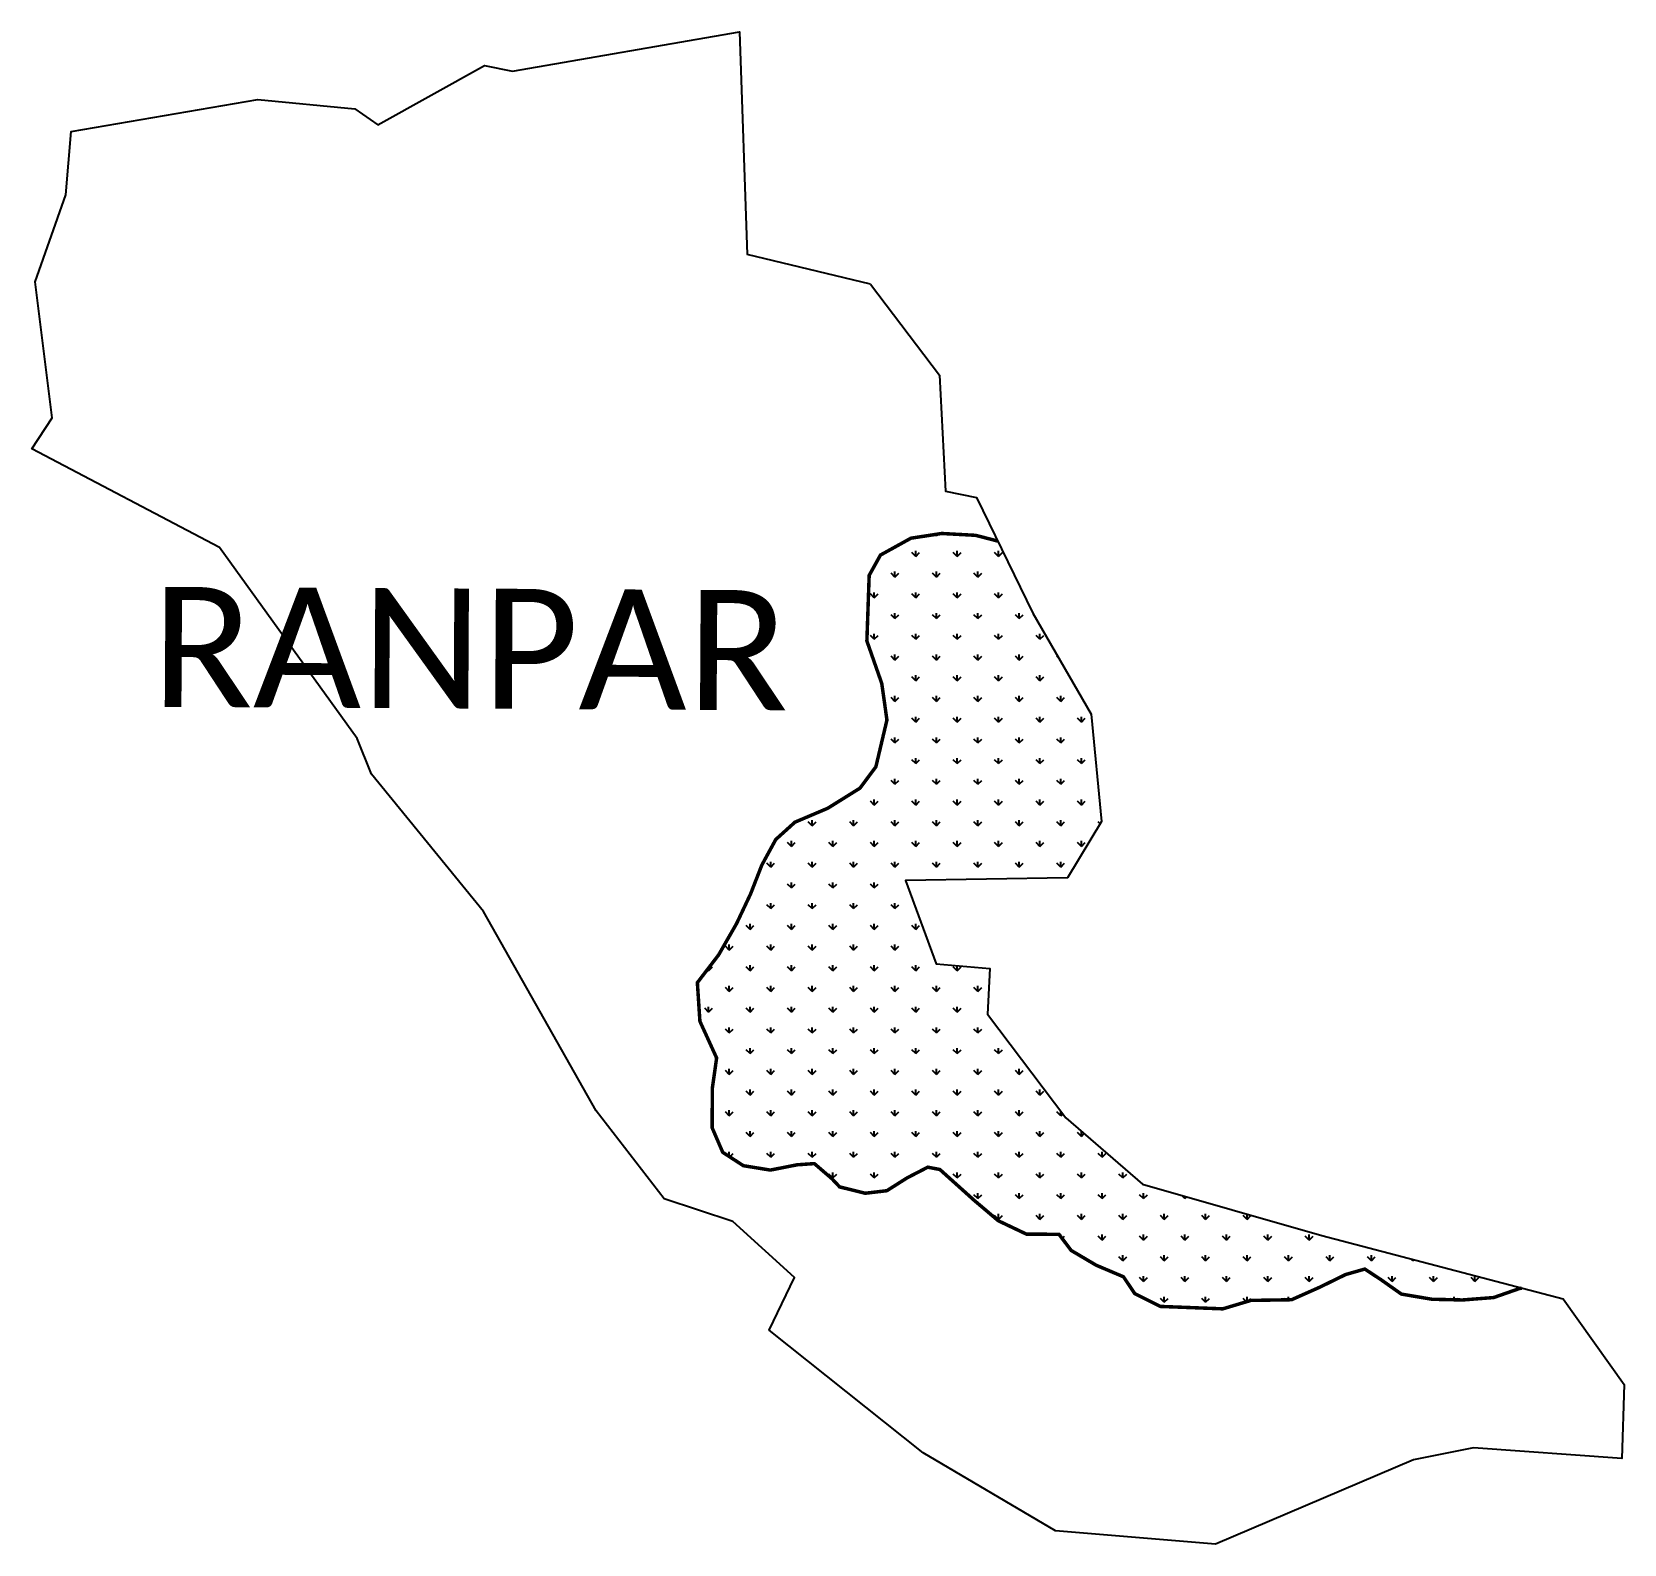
# Model space of a CAD drawing. Header units: metres. Extents: x 318607 to 319988, y 1868079 to 1869390.
import ezdxf

# ---------------------------------------------------------------- set-up
doc = ezdxf.new("R2010")
doc.units = ezdxf.units.M
for name, color, linetype in [('MANGROOVES', 112, 'Continuous'), ('village', 3, 'Continuous'), ('VILLAGE NAME', 250, 'Continuous')]:
    doc.layers.add(name, color=color, linetype=linetype)
doc.styles.get("Standard").update_dxf_attribs({"font": 'simplex.shx'})

msp = doc.modelspace()

# ---------------------------------------------------------------- hatches: boundary and pattern name
at = {"layer": 'MANGROOVES'}
h = msp.add_hatch(dxfattribs=at)
h.set_pattern_fill('GRASS', color=256)
h.paths.add_polyline_path([(319438.1, 1868577.9), (319391.7, 1868581.7), (319364.9, 1868654), (319505.5, 1868656.3), (319534.9, 1868705.2), (319526, 1868798.2), (319475.3, 1868885.9), (319445.1, 1868948.3), (319425.8, 1868953.3), (319396.4, 1868954.9), (319369.7, 1868950.8), (319343.3, 1868936.2), (319333.5, 1868918.6), (319331.5, 1868861.7), (319344.4, 1868824.9), (319348.9, 1868793.2), (319339.3, 1868752.6), (319325.5, 1868734.1), (319297.6, 1868716.7), (319269.1, 1868704.6), (319252.5, 1868689.6), (319240.4, 1868667.4), (319230.6, 1868642.3), (319218.5, 1868616.7), (319202.9, 1868589.5), (319184.5, 1868565.5), (319186.7, 1868532), (319201.2, 1868500.2), (319197.5, 1868474.2), (319197.3, 1868439.7), (319206.5, 1868418.4), (319224.4, 1868406.8), (319247.8, 1868403), (319271.2, 1868407.6), (319286, 1868408.6), (319301.2, 1868395.5), (319307.9, 1868388.4), (319330, 1868382.9), (319348.8, 1868385.1), (319366.5, 1868396.3), (319384.3, 1868405.5), (319394.8, 1868403.5), (319424.4, 1868376.9), (319445.4, 1868359.1), (319469.8, 1868347.5), (319498.1, 1868347.3), (319508.7, 1868333.3), (319530.4, 1868320.5), (319554, 1868310.5), (319563.8, 1868295.9), (319585.9, 1868284.8), (319640.2, 1868282.7), (319664.5, 1868290), (319699.8, 1868290.6), (319724.1, 1868301.4), (319746.6, 1868312.4), (319763.3, 1868317.2), (319777.3, 1868308), (319795, 1868295.5), (319821.6, 1868291), (319848.1, 1868290.4), (319875.1, 1868292.5), (319899, 1868300.8), (319726, 1868346.3), (319570.6, 1868390.7), (319504.1, 1868448.4), (319436.2, 1868538.2)])

# ---------------------------------------------------------------- linework, layer by layer
at = {"color": 3, "flags": 128}
msp.add_lwpolyline([(319334.7, 1869170.9), (319227.6, 1869196.7)], dxfattribs=at)
at = {"layer": 'MANGROOVES', "const_width": 3.02, "flags": 128}
msp.add_lwpolyline([(319445.1, 1868948.3), (319425.8, 1868953.3), (319396.4, 1868954.9), (319369.7, 1868950.8), (319343.3, 1868936.2), (319333.5, 1868918.6), (319331.5, 1868861.7), (319344.4, 1868824.9), (319348.9, 1868793.2), (319339.3, 1868752.6), (319325.5, 1868734.1), (319297.6, 1868716.7), (319269.1, 1868704.6), (319252.5, 1868689.6), (319240.4, 1868667.4), (319230.6, 1868642.3), (319218.5, 1868616.7), (319202.9, 1868589.5), (319184.5, 1868565.5), (319186.7, 1868532), (319201.2, 1868500.2), (319197.5, 1868474.2), (319197.3, 1868439.7), (319206.5, 1868418.4), (319224.4, 1868406.8), (319247.8, 1868403), (319271.2, 1868407.6), (319286, 1868408.6), (319301.2, 1868395.5), (319307.9, 1868388.4), (319330, 1868382.9), (319348.8, 1868385.1), (319366.5, 1868396.3), (319384.3, 1868405.5), (319394.8, 1868403.5), (319424.4, 1868376.9), (319445.4, 1868359.1), (319469.8, 1868347.5), (319498.1, 1868347.3), (319508.7, 1868333.3), (319530.4, 1868320.5), (319554, 1868310.5), (319563.8, 1868295.9), (319585.9, 1868284.8), (319640.2, 1868282.7), (319664.5, 1868290), (319699.8, 1868290.6), (319724.1, 1868301.4), (319746.6, 1868312.4), (319763.3, 1868317.2), (319777.3, 1868308), (319795, 1868295.5), (319821.6, 1868291), (319848.1, 1868290.4), (319875.1, 1868292.5), (319897.1, 1868300.2), (319899.4, 1868300.7)], dxfattribs=at)
at = {"layer": 'village', "color": 3}
for points in [[(319988.2, 1868217.1, 0), (319986.1, 1868152.9, 0), (319857.5, 1868162.2, 0), (319805.4, 1868151.8, 0), (319633.9, 1868078.7, 0), (319495.1, 1868090.3, 0), (319380.2, 1868157.9, 0), (319246.9, 1868264.3, 0), (319268.6, 1868309.9, 0), (319215.2, 1868358.4, 0), (319155.7, 1868378.2, 0), (319096.7, 1868454.4, 0), (318999.1, 1868627.2, 0), (318901.8, 1868746.1, 0), (318889.6, 1868777.1, 0), (318770.2, 1868942.6, 0), (318607.4, 1869028.3, 0), (318624.9, 1869055.3, 0), (318610.2, 1869173.2, 0), (318636.8, 1869248.6, 0), (318641.6, 1869303.4, 0), (318803.4, 1869331.2, 0), (318887.5, 1869323.1, 0), (318907.3, 1869309.2, 0), (318999.9, 1869360.5, 0), (319024.1, 1869355.7, 0), (319220.9, 1869389.8, 0), (319227.6, 1869196.7, 0)], [(319334.7, 1869170.9, 0), (319394.4, 1869092.2, 0), (319399.6, 1868991.7, 0), (319426.7, 1868986.2, 0), (319475.3, 1868885.9, 0), (319526, 1868798.2, 0), (319534.9, 1868705.2, 0), (319505.5, 1868656.3, 0), (319364.9, 1868654, 0), (319391.7, 1868581.7, 0), (319438.1, 1868577.9, 0), (319436.2, 1868538.2, 0), (319504.1, 1868448.4, 0), (319570.6, 1868390.7, 0), (319726, 1868346.3, 0), (319935.2, 1868291.4, 0), (319988.2, 1868217.1, 0)]]:
    msp.add_polyline3d(points, dxfattribs=at)

# ---------------------------------------------------------------- texts
at = {"layer": 'VILLAGE NAME', "insert": (318711.6, 1868908.7), "char_height": 104.042, "attachment_point": 1, "rotation": 359.6762}
msp.add_mtext_dynamic_manual_height_columns('{\\fCalibri|b0|i0|c0|p34;RANPAR}', width=700.08, gutter_width=520.2, heights=[0], dxfattribs=at)

doc.saveas('drawing.dxf')
